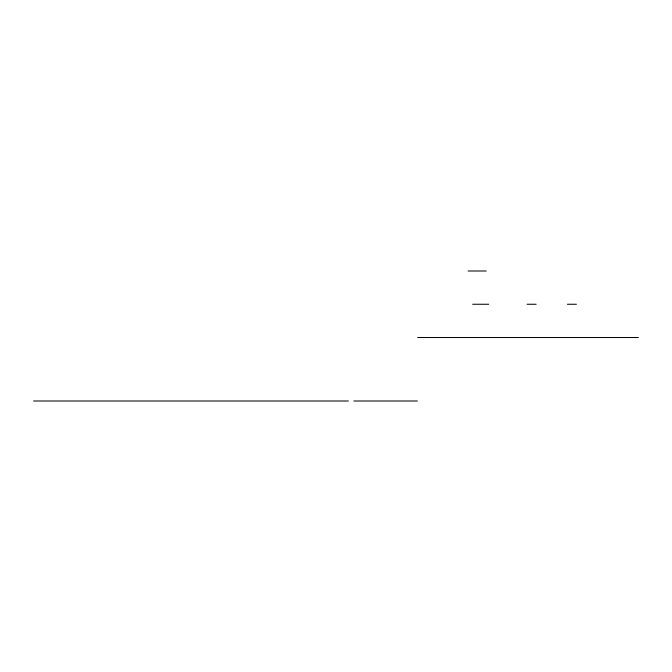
<?xml version="1.0" encoding="UTF-8"?>
<svg xmlns="http://www.w3.org/2000/svg" width="672" height="672" viewBox="0 0 672 672"><rect width="100%" height="100%" fill="white"/><g stroke="black" fill="none" stroke-linecap="round" stroke-linejoin="round"><path stroke-width="1.01" d="M468.124 271.001L486.259 271.001M472.668 304.256L488.746 304.256M527.083 304.256L536.13 304.256M567.37 304.256L576.416 304.256M417.715 337.512L638.4 337.512M33.6 400.999L348.365 400.999M353.875 400.999L417.362 400.999"/></g></svg>
